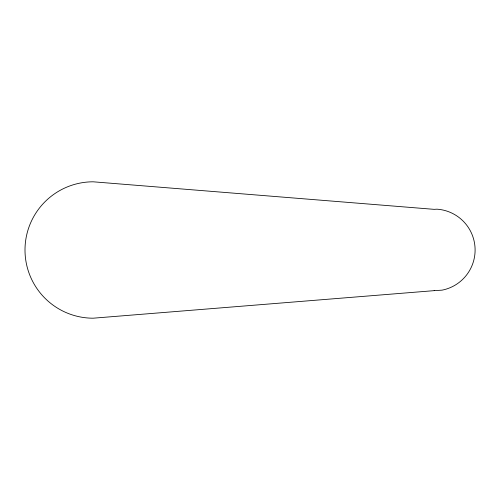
<?xml version="1.0" encoding="UTF-8"?>
<svg xmlns="http://www.w3.org/2000/svg" width="500" height="500" viewBox="0 0 500 500"><rect width="100%" height="100%" fill="white"/><g stroke="black" fill="none" stroke-linecap="round" stroke-linejoin="round"><path stroke-width="0.75" d="M434.175 290.65L93.194 318.194A68.194 68.194 0 0 1 25 250A68.194 68.194 0 0 1 93.194 181.806L434.175 209.35L436.969 209.175A40.919 40.919 0 0 1 442.044 290.156L434.175 290.65"/></g></svg>
